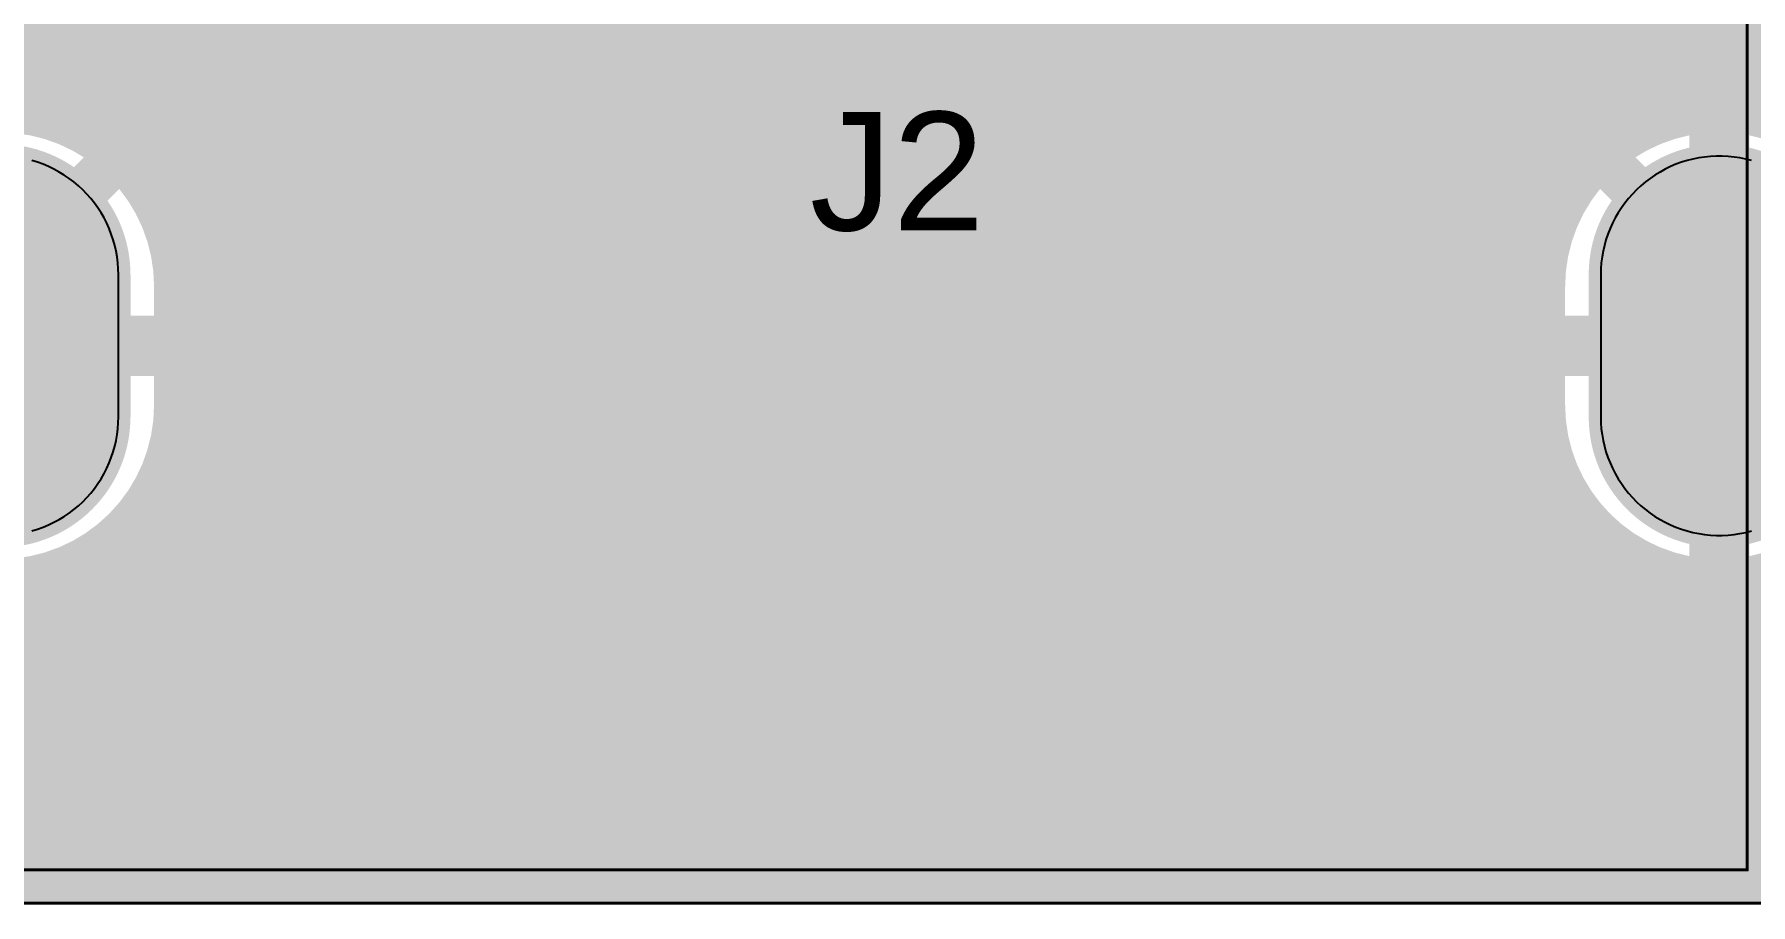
# Model space of a CAD drawing. Header units: inches. Extents: x 0 to 215, y 0 to 215.
# Drawn here: x 0.3173 to 0.6022, y 0 to 0.1446 of the extents above; entities that cross this region are included whole.
import ezdxf

# ---------------------------------------------------------------- set-up
doc = ezdxf.new("R2010")
doc.units = ezdxf.units.IN
doc.header["$MEASUREMENT"] = 0
for name, color, linetype in [('BottomLayer', 5, 'Continuous'), ('BottomSolder', 6, 'Continuous'), ('KeepOutLayer', 6, 'Continuous'), ('Mechanical1', 6, 'Continuous'), ('MultiLayer', 9, 'Continuous'), ('PadHoleLayer', 156, 'Continuous'), ('TopLayer', 1, 'Continuous'), ('TopOverlay', 2, 'Continuous'), ('TopPaste', 8, 'Continuous'), ('TopSolder', 216, 'Continuous')]:
    doc.layers.add(name, color=color, linetype=linetype)
doc.styles.add('Arial', font='', dxfattribs={"height": 0.2})
doc.styles.get('Arial').set_extended_font_data('Arial')

# ---------------------------------------------------------------- blocks, each defined once
blk = doc.blocks.new('MICRO_USB_SMD_MICRO_XNJ_ZB_49')
at = {"layer": 'BottomLayer'}
h = blk.add_hatch(color=5, dxfattribs=at)
edge = h.paths.add_edge_path()
edge.add_arc((0.01215, 0.14272), 0.01969, 90, 270)
edge.add_line((0.01215, 0.12303), (0.03577, 0.12303))
edge.add_arc((0.03577, 0.14272), 0.01969, 270, 450)
edge.add_line((0.03577, 0.1624), (0.01215, 0.1624))
h = blk.add_hatch(color=5, dxfattribs=at)
edge = h.paths.add_edge_path()
edge.add_arc((0.01215, -0.14272), 0.01969, 90, 270)
edge.add_line((0.01215, -0.1624), (0.03577, -0.1624))
edge.add_arc((0.03577, -0.14272), 0.01969, 270, 450)
edge.add_line((0.03577, -0.12303), (0.01215, -0.12303))
at = {"layer": 'BottomSolder'}
h = blk.add_hatch(color=6, dxfattribs=at)
edge = h.paths.add_edge_path()
edge.add_arc((0.01215, 0.14272), 0.02168, 90, 270)
edge.add_line((0.01215, 0.12103), (0.03577, 0.12103))
edge.add_arc((0.03577, 0.14272), 0.02168, 270, 450)
edge.add_line((0.03577, 0.1644), (0.01215, 0.1644))
h = blk.add_hatch(color=6, dxfattribs=at)
edge = h.paths.add_edge_path()
edge.add_arc((0.01215, -0.14272), 0.02168, 90, 270)
edge.add_line((0.01215, -0.1644), (0.03577, -0.1644))
edge.add_arc((0.03577, -0.14272), 0.02168, 270, 450)
edge.add_line((0.03577, -0.12103), (0.01215, -0.12103))
at = {"layer": 'MultiLayer'}
h = blk.add_hatch(color=9, dxfattribs=at)
edge = h.paths.add_edge_path()
edge.add_arc((0.01215, 0.14272), 0.01969, 90, 270)
edge.add_line((0.01215, 0.12303), (0.03577, 0.12303))
edge.add_arc((0.03577, 0.14272), 0.01969, 270, 450)
edge.add_line((0.03577, 0.1624), (0.01215, 0.1624))
h = blk.add_hatch(color=9, dxfattribs=at)
edge = h.paths.add_edge_path()
edge.add_arc((0.01215, -0.14272), 0.01969, 90, 270)
edge.add_line((0.01215, -0.1624), (0.03577, -0.1624))
edge.add_arc((0.03577, -0.14272), 0.01969, 270, 450)
edge.add_line((0.03577, -0.12303), (0.01215, -0.12303))
at = {"layer": 'PadHoleLayer'}
h = blk.add_hatch(color=156, dxfattribs=at)
edge = h.paths.add_edge_path()
edge.add_arc((0.01215, 0.14272), 0.00984, 90, 270)
edge.add_line((0.01215, 0.13287), (0.03577, 0.13287))
edge.add_arc((0.03577, 0.14272), 0.00984, 270, 450)
edge.add_line((0.03577, 0.15256), (0.01215, 0.15256))
h = blk.add_hatch(color=156, dxfattribs=at)
edge = h.paths.add_edge_path()
edge.add_arc((0.01215, -0.14272), 0.00984, 90, 270)
edge.add_line((0.01215, -0.15256), (0.03577, -0.15256))
edge.add_arc((0.03577, -0.14272), 0.00984, 270, 450)
edge.add_line((0.03577, -0.13287), (0.01215, -0.13287))
at = {"layer": 'TopLayer'}
h = blk.add_hatch(color=1, dxfattribs=at)
edge = h.paths.add_edge_path()
edge.add_arc((0.01215, 0.14272), 0.01969, 90, 270)
edge.add_line((0.01215, 0.12303), (0.03577, 0.12303))
edge.add_arc((0.03577, 0.14272), 0.01969, 270, 450)
edge.add_line((0.03577, 0.1624), (0.01215, 0.1624))
h = blk.add_hatch(color=1, dxfattribs=at)
edge = h.paths.add_edge_path()
edge.add_arc((0.01215, -0.14272), 0.01969, 90, 270)
edge.add_line((0.01215, -0.1624), (0.03577, -0.1624))
edge.add_arc((0.03577, -0.14272), 0.01969, 270, 450)
edge.add_line((0.03577, -0.12303), (0.01215, -0.12303))
at = {"layer": 'TopSolder'}
h = blk.add_hatch(color=216, dxfattribs=at)
edge = h.paths.add_edge_path()
edge.add_arc((0.01215, 0.14272), 0.02168, 90, 270)
edge.add_line((0.01215, 0.12103), (0.03577, 0.12103))
edge.add_arc((0.03577, 0.14272), 0.02168, 270, 450)
edge.add_line((0.03577, 0.1644), (0.01215, 0.1644))
h = blk.add_hatch(color=216, dxfattribs=at)
edge = h.paths.add_edge_path()
edge.add_arc((0.01215, -0.14272), 0.02168, 90, 270)
edge.add_line((0.01215, -0.1644), (0.03577, -0.1644))
edge.add_arc((0.03577, -0.14272), 0.02168, 270, 450)
edge.add_line((0.03577, -0.12103), (0.01215, -0.12103))
at = {"layer": 'TopOverlay'}
for points in [[(-0.0158, 0.14961, 0.01, 0.01, 0), (-0.08973, 0.14961, 0.01, 0.01, 0)], [(0.11179, 0.14961, 0.01, 0.01, 0), (0.06371, 0.14961, 0.01, 0.01, 0)], [(0.11179, 0.12731, 0.01, 0.01, 0), (0.11179, 0.14961, 0.01, 0.01, 0)], [(0.11179, -0.1378, 0.01, 0.01, 0), (0.11179, 0.1378, 0.01, 0.01, 0)], [(0.11179, -0.1496, 0.01, 0.01, 0), (0.11179, -0.1378, 0.01, 0.01, 0)]]:
    blk.add_lwpolyline(points, format="xyseb", dxfattribs=at)
for points in [[(-0.0183, 0.14961, 0.005, 0.005, 1), (-0.0133, 0.14961, 0.005, 0.005, 1)], [(0.06121, 0.14961, 0.005, 0.005, 1), (0.06621, 0.14961, 0.005, 0.005, 1)], [(0.10929, 0.14961, 0.005, 0.005, 1), (0.11429, 0.14961, 0.005, 0.005, 1)], [(0.10929, 0.14961, 0.005, 0.005, 1), (0.11429, 0.14961, 0.005, 0.005, 1)], [(0.10929, 0.1378, 0.005, 0.005, 1), (0.11429, 0.1378, 0.005, 0.005, 1)], [(0.10929, 0.12731, 0.005, 0.005, 1), (0.11429, 0.12731, 0.005, 0.005, 1)], [(0.10929, -0.1378, 0.005, 0.005, 1), (0.11429, -0.1378, 0.005, 0.005, 1)], [(0.10929, -0.1378, 0.005, 0.005, 1), (0.11429, -0.1378, 0.005, 0.005, 1)]]:
    blk.add_lwpolyline(points, format="xyseb", close=True, dxfattribs=at)
at = {"layer": 'TopPaste'}
for p, q in [((-0.00724, 0.14614), (-0.00739, 0.14517)), ((-0.00705, 0.1471), (-0.00724, 0.14614)), ((-0.0068, 0.14805), (-0.00705, 0.1471)), ((0.05496, 0.1471), (0.05472, 0.14805)), ((0.05515, 0.14614), (0.05496, 0.1471)), ((0.0553, 0.14517), (0.05515, 0.14614)), ((-0.00749, 0.14419), (-0.00753, 0.14321)), ((-0.00753, 0.14321), (-0.00753, 0.14223)), ((-0.00739, 0.14517), (-0.00749, 0.14419)), ((0.0554, 0.14419), (0.0553, 0.14517)), ((0.05545, 0.14321), (0.0554, 0.14419)), ((0.05545, 0.14223), (0.05545, 0.14321)), ((-0.00753, 0.14223), (-0.00749, 0.14125)), ((-0.00749, 0.14125), (-0.00739, 0.14027)), ((-0.00739, 0.14027), (-0.00724, 0.1393)), ((0.05515, 0.1393), (0.0553, 0.14027)), ((0.0553, 0.14027), (0.0554, 0.14125)), ((0.0554, 0.14125), (0.05545, 0.14223)), ((-0.00724, 0.1393), (-0.00705, 0.13834)), ((-0.00705, 0.13834), (-0.0068, 0.13739)), ((-0.0068, 0.13739), (-0.00652, 0.13645)), ((0.05443, 0.13645), (0.05472, 0.13739)), ((0.05472, 0.13739), (0.05496, 0.13834)), ((0.05496, 0.13834), (0.05515, 0.1393)), ((-0.00652, 0.13645), (-0.00618, 0.13553)), ((-0.00618, 0.13553), (-0.0058, 0.13462)), ((-0.0058, 0.13462), (-0.00537, 0.13374)), ((0.05328, 0.13374), (0.05371, 0.13462)), ((0.05371, 0.13462), (0.05409, 0.13553)), ((0.05409, 0.13553), (0.05443, 0.13645)), ((-0.00537, 0.13374), (-0.0049, 0.13288)), ((-0.0049, 0.13288), (-0.00439, 0.13204)), ((-0.00439, 0.13204), (-0.00384, 0.13123)), ((-0.00384, 0.13123), (-0.00325, 0.13045)), ((0.05116, 0.13045), (0.05175, 0.13123)), ((0.05175, 0.13123), (0.0523, 0.13204)), ((0.0523, 0.13204), (0.05281, 0.13288)), ((0.05281, 0.13288), (0.05328, 0.13374)), ((-0.00325, 0.13045), (-0.00261, 0.1297)), ((-0.00261, 0.1297), (-0.00195, 0.12898)), ((-0.00195, 0.12898), (-0.00124, 0.12829)), ((-0.00124, 0.12829), (-0.00051, 0.12764)), ((0.04842, 0.12764), (0.04916, 0.12829)), ((0.04916, 0.12829), (0.04986, 0.12898)), ((0.04986, 0.12898), (0.05053, 0.1297)), ((0.05053, 0.1297), (0.05116, 0.13045)), ((-0.00051, 0.12764), (0.00026, 0.12703)), ((0.00026, 0.12703), (0.00106, 0.12646)), ((0.00106, 0.12646), (0.00188, 0.12592)), ((0.00188, 0.12592), (0.00273, 0.12543)), ((0.00273, 0.12543), (0.0036, 0.12498)), ((0.04431, 0.12498), (0.04518, 0.12543)), ((0.04518, 0.12543), (0.04603, 0.12592)), ((0.04603, 0.12592), (0.04686, 0.12646)), ((0.04686, 0.12646), (0.04765, 0.12703)), ((0.04765, 0.12703), (0.04842, 0.12764)), ((0.0036, 0.12498), (0.0045, 0.12458)), ((0.0045, 0.12458), (0.00541, 0.12422)), ((0.00541, 0.12422), (0.00634, 0.12391)), ((0.00634, 0.12391), (0.00729, 0.12365)), ((0.00729, 0.12365), (0.00824, 0.12343)), ((0.00824, 0.12343), (0.00921, 0.12326)), ((0.00921, 0.12326), (0.01018, 0.12313)), ((0.01018, 0.12313), (0.01116, 0.12306)), ((0.01116, 0.12306), (0.01214, 0.12304)), ((0.01214, 0.12304), (0.03577, 0.12304)), ((0.03577, 0.12304), (0.03675, 0.12306)), ((0.03675, 0.12306), (0.03773, 0.12313)), ((0.03773, 0.12313), (0.0387, 0.12326)), ((0.0387, 0.12326), (0.03967, 0.12343)), ((0.03967, 0.12343), (0.04062, 0.12365)), ((0.04062, 0.12365), (0.04157, 0.12391)), ((0.04157, 0.12391), (0.0425, 0.12422)), ((0.0425, 0.12422), (0.04341, 0.12458)), ((0.04341, 0.12458), (0.04431, 0.12498)), ((0.0036, -0.12498), (0.00273, -0.12543)), ((0.0045, -0.12458), (0.0036, -0.12498)), ((0.00541, -0.12422), (0.0045, -0.12458)), ((0.00634, -0.12391), (0.00541, -0.12422)), ((0.00729, -0.12364), (0.00634, -0.12391)), ((0.00824, -0.12342), (0.00729, -0.12364)), ((0.00921, -0.12325), (0.00824, -0.12342)), ((0.01018, -0.12313), (0.00921, -0.12325)), ((0.01116, -0.12306), (0.01018, -0.12313)), ((0.01214, -0.12303), (0.01116, -0.12306)), ((0.03577, -0.12303), (0.01214, -0.12303)), ((0.03675, -0.12306), (0.03577, -0.12303)), ((0.03773, -0.12313), (0.03675, -0.12306)), ((0.0387, -0.12325), (0.03773, -0.12313)), ((0.03967, -0.12342), (0.0387, -0.12325)), ((0.04062, -0.12364), (0.03967, -0.12342)), ((0.04157, -0.12391), (0.04062, -0.12364)), ((0.0425, -0.12422), (0.04157, -0.12391)), ((0.04341, -0.12458), (0.0425, -0.12422)), ((0.04431, -0.12498), (0.04341, -0.12458)), ((0.04518, -0.12543), (0.04431, -0.12498)), ((-0.00051, -0.12764), (-0.00124, -0.12829)), ((0.00026, -0.12703), (-0.00051, -0.12764)), ((0.00106, -0.12645), (0.00026, -0.12703)), ((0.00188, -0.12592), (0.00106, -0.12645)), ((0.00273, -0.12543), (0.00188, -0.12592)), ((0.04603, -0.12592), (0.04518, -0.12543)), ((0.04686, -0.12645), (0.04603, -0.12592)), ((0.04765, -0.12703), (0.04686, -0.12645)), ((0.04842, -0.12764), (0.04765, -0.12703)), ((0.04916, -0.12829), (0.04842, -0.12764)), ((-0.00325, -0.13045), (-0.00384, -0.13123)), ((-0.00261, -0.12969), (-0.00325, -0.13045)), ((-0.00195, -0.12897), (-0.00261, -0.12969)), ((-0.00124, -0.12829), (-0.00195, -0.12897)), ((0.04986, -0.12897), (0.04916, -0.12829)), ((0.05053, -0.12969), (0.04986, -0.12897)), ((0.05116, -0.13045), (0.05053, -0.12969)), ((0.05175, -0.13123), (0.05116, -0.13045)), ((-0.00537, -0.13374), (-0.0058, -0.13462)), ((-0.0049, -0.13288), (-0.00537, -0.13374)), ((-0.00439, -0.13204), (-0.0049, -0.13288)), ((-0.00384, -0.13123), (-0.00439, -0.13204)), ((0.0523, -0.13204), (0.05175, -0.13123)), ((0.05281, -0.13288), (0.0523, -0.13204)), ((0.05328, -0.13374), (0.05281, -0.13288)), ((0.05371, -0.13462), (0.05328, -0.13374)), ((-0.00652, -0.13645), (-0.0068, -0.13739)), ((-0.00618, -0.13553), (-0.00652, -0.13645)), ((-0.0058, -0.13462), (-0.00618, -0.13553)), ((0.05409, -0.13553), (0.05371, -0.13462)), ((0.05443, -0.13645), (0.05409, -0.13553)), ((0.05472, -0.13739), (0.05443, -0.13645))]:
    blk.add_line(p, q, dxfattribs=at)

msp = doc.modelspace()

# ---------------------------------------------------------------- linework, layer by layer
at = {"layer": 'BottomLayer'}
for points in [[(0.31157, 0.10465, 0.00787, 0.00787, 0), (0.35881, 0.15189, 0.00787, 0.00787, 0)], [(0.54975, 0.15189, 0.00787, 0.00787, 0), (0.597, 0.10465, 0.00787, 0.00787, 0)], [(0.17146, 0.14457, 0.005, 0.005, 0), (0.73655, 0.14457, 0.005, 0.005, 0)], [(0.17388, 0.14055, 0.005, 0.005, 0), (0.73414, 0.14055, 0.005, 0.005, 0)], [(0.176, 0.13653, 0.005, 0.005, 0), (0.73201, 0.13653, 0.005, 0.005, 0)], [(0.17786, 0.13252, 0.005, 0.005, 0), (0.73015, 0.13252, 0.005, 0.005, 0)], [(0.28347, 0.10268, 0.005, 0.005, -1), (0.33966, 0.10268, 0.005, 0.005, 0)], [(0.56891, 0.10268, 0.005, 0.005, -1), (0.62509, 0.10268, 0.005, 0.005, 0)], [(0.597, 0.09284, 0.01, 0.01, 0), (0.597, 0.12827, 0.01, 0.01, 0)], [(0.32262, 0.1285, 0.005, 0.005, 0), (0.58595, 0.1285, 0.005, 0.005, 0)], [(0.32927, 0.12449, 0.005, 0.005, 0), (0.57929, 0.12449, 0.005, 0.005, 0)], [(0.3333, 0.12047, 0.005, 0.005, 0), (0.57526, 0.12047, 0.005, 0.005, 0)], [(0.33605, 0.11646, 0.005, 0.005, 0), (0.57252, 0.11646, 0.005, 0.005, 0)], [(0.33791, 0.11244, 0.005, 0.005, 0), (0.57066, 0.11244, 0.005, 0.005, 0)], [(0.33906, 0.10842, 0.005, 0.005, 0), (0.5695, 0.10842, 0.005, 0.005, 0)], [(0.3396, 0.10441, 0.005, 0.005, 0), (0.56896, 0.10441, 0.005, 0.005, 0)], [(0.597, 0.09284, 0.00591, 0.00591, 0), (0.597, 0.10465, 0.00591, 0.00591, 0)], [(0.33966, 0.08299, 0.005, 0.005, 0), (0.33966, 0.10268, 0.005, 0.005, 0)], [(0.33966, 0.10039, 0.005, 0.005, 0), (0.56891, 0.10039, 0.005, 0.005, 0)], [(0.56891, 0.08299, 0.005, 0.005, 0), (0.56891, 0.10268, 0.005, 0.005, 0)], [(0.31157, 0.09284, 0.01, 0.01, 0), (0.33716, 0.09284, 0.01, 0.01, 0)], [(0.33966, 0.09638, 0.005, 0.005, 0), (0.56891, 0.09638, 0.005, 0.005, 0)], [(0.57141, 0.09284, 0.01, 0.01, 0), (0.597, 0.09284, 0.01, 0.01, 0)], [(0.597, 0.09284, 0.01, 0.01, 0), (0.62259, 0.09284, 0.01, 0.01, 0)], [(0.597, 0.0574, 0.01, 0.01, 0), (0.597, 0.09284, 0.01, 0.01, 0)], [(0.33966, 0.09236, 0.005, 0.005, 0), (0.56891, 0.09236, 0.005, 0.005, 0)], [(0.33966, 0.08835, 0.005, 0.005, 0), (0.56891, 0.08835, 0.005, 0.005, 0)], [(0.33966, 0.08299, 0.005, 0.005, -1), (0.28347, 0.08299, 0.005, 0.005, 0)], [(0.33966, 0.08433, 0.005, 0.005, 0), (0.56891, 0.08433, 0.005, 0.005, 0)], [(0.62509, 0.08299, 0.005, 0.005, -1), (0.56891, 0.08299, 0.005, 0.005, 0)], [(0.33953, 0.08031, 0.005, 0.005, 0), (0.56904, 0.08031, 0.005, 0.005, 0)], [(0.33885, 0.0763, 0.005, 0.005, 0), (0.56972, 0.0763, 0.005, 0.005, 0)], [(0.33753, 0.07228, 0.005, 0.005, 0), (0.57103, 0.07228, 0.005, 0.005, 0)], [(0.33549, 0.06827, 0.005, 0.005, 0), (0.57308, 0.06827, 0.005, 0.005, 0)], [(0.33249, 0.06425, 0.005, 0.005, 0), (0.57608, 0.06425, 0.005, 0.005, 0)], [(0.32803, 0.06024, 0.005, 0.005, 0), (0.58053, 0.06024, 0.005, 0.005, 0)], [(0.32007, 0.05622, 0.005, 0.005, 0), (0.5885, 0.05622, 0.005, 0.005, 0)], [(0.17103, 0.0522, 0.005, 0.005, 0), (0.73698, 0.0522, 0.005, 0.005, 0)], [(0.16824, 0.04819, 0.005, 0.005, 0), (0.73977, 0.04819, 0.005, 0.005, 0)], [(0.16509, 0.04417, 0.005, 0.005, 0), (0.74292, 0.04417, 0.005, 0.005, 0)], [(0.16152, 0.04016, 0.005, 0.005, 0), (0.74649, 0.04016, 0.005, 0.005, 0)], [(0.15746, 0.03614, 0.005, 0.005, 0), (0.75055, 0.03614, 0.005, 0.005, 0)], [(0.15278, 0.03213, 0.005, 0.005, 0), (0.75523, 0.03213, 0.005, 0.005, 0)], [(0.14731, 0.02811, 0.005, 0.005, 0), (0.7607, 0.02811, 0.005, 0.005, 0)], [(0.14073, 0.02409, 0.005, 0.005, 0), (0.76728, 0.02409, 0.005, 0.005, 0)], [(0.13239, 0.02008, 0.005, 0.005, 0), (0.77562, 0.02008, 0.005, 0.005, 0)], [(0.12023, 0.01606, 0.005, 0.005, 0), (0.78778, 0.01606, 0.005, 0.005, 0)], [(0.01162, 0.01205, 0.005, 0.005, 0), (0.89614, 0.01205, 0.005, 0.005, 0)], [(0.01162, 0.01087, 0.005, 0.005, 0), (0.89614, 0.01087, 0.005, 0.005, 0)]]:
    msp.add_lwpolyline(points, format="xyseb", dxfattribs=at)
for points in [[(0.5945, 0.12827, 0.005, 0.005, 1), (0.5995, 0.12827, 0.005, 0.005, 1)], [(0.32137, 0.1285, 0.0025, 0.0025, 1), (0.32387, 0.1285, 0.0025, 0.0025, 1)], [(0.5847, 0.1285, 0.0025, 0.0025, 1), (0.5872, 0.1285, 0.0025, 0.0025, 1)], [(0.32802, 0.12449, 0.0025, 0.0025, 1), (0.33052, 0.12449, 0.0025, 0.0025, 1)], [(0.57804, 0.12449, 0.0025, 0.0025, 1), (0.58054, 0.12449, 0.0025, 0.0025, 1)], [(0.33205, 0.12047, 0.0025, 0.0025, 1), (0.33455, 0.12047, 0.0025, 0.0025, 1)], [(0.57401, 0.12047, 0.0025, 0.0025, 1), (0.57651, 0.12047, 0.0025, 0.0025, 1)], [(0.3348, 0.11646, 0.0025, 0.0025, 1), (0.3373, 0.11646, 0.0025, 0.0025, 1)], [(0.57127, 0.11646, 0.0025, 0.0025, 1), (0.57377, 0.11646, 0.0025, 0.0025, 1)], [(0.33666, 0.11244, 0.0025, 0.0025, 1), (0.33916, 0.11244, 0.0025, 0.0025, 1)], [(0.56941, 0.11244, 0.0025, 0.0025, 1), (0.57191, 0.11244, 0.0025, 0.0025, 1)], [(0.33781, 0.10842, 0.0025, 0.0025, 1), (0.34031, 0.10842, 0.0025, 0.0025, 1)], [(0.56825, 0.10842, 0.0025, 0.0025, 1), (0.57075, 0.10842, 0.0025, 0.0025, 1)], [(0.59503, 0.10465, 0.00394, 0.00394, 1), (0.59897, 0.10465, 0.00394, 0.00394, 1)], [(0.33835, 0.10441, 0.0025, 0.0025, 1), (0.34085, 0.10441, 0.0025, 0.0025, 1)], [(0.56771, 0.10441, 0.0025, 0.0025, 1), (0.57021, 0.10441, 0.0025, 0.0025, 1)], [(0.59552, 0.10465, 0.00295, 0.00295, 1), (0.59848, 0.10465, 0.00295, 0.00295, 1)], [(0.33841, 0.10268, 0.0025, 0.0025, 1), (0.34091, 0.10268, 0.0025, 0.0025, 1)], [(0.33841, 0.10268, 0.0025, 0.0025, 1), (0.34091, 0.10268, 0.0025, 0.0025, 1)], [(0.33841, 0.10039, 0.0025, 0.0025, 1), (0.34091, 0.10039, 0.0025, 0.0025, 1)], [(0.56766, 0.10268, 0.0025, 0.0025, 1), (0.57016, 0.10268, 0.0025, 0.0025, 1)], [(0.56766, 0.10268, 0.0025, 0.0025, 1), (0.57016, 0.10268, 0.0025, 0.0025, 1)], [(0.56766, 0.10039, 0.0025, 0.0025, 1), (0.57016, 0.10039, 0.0025, 0.0025, 1)], [(0.33466, 0.09284, 0.005, 0.005, 1), (0.33966, 0.09284, 0.005, 0.005, 1)], [(0.33841, 0.09638, 0.0025, 0.0025, 1), (0.34091, 0.09638, 0.0025, 0.0025, 1)], [(0.56766, 0.09638, 0.0025, 0.0025, 1), (0.57016, 0.09638, 0.0025, 0.0025, 1)], [(0.56891, 0.09284, 0.005, 0.005, 1), (0.57391, 0.09284, 0.005, 0.005, 1)], [(0.5945, 0.09284, 0.005, 0.005, 1), (0.5995, 0.09284, 0.005, 0.005, 1)], [(0.5945, 0.09284, 0.005, 0.005, 1), (0.5995, 0.09284, 0.005, 0.005, 1)], [(0.5945, 0.09284, 0.005, 0.005, 1), (0.5995, 0.09284, 0.005, 0.005, 1)], [(0.5945, 0.09284, 0.005, 0.005, 1), (0.5995, 0.09284, 0.005, 0.005, 1)], [(0.33841, 0.09236, 0.0025, 0.0025, 1), (0.34091, 0.09236, 0.0025, 0.0025, 1)], [(0.56766, 0.09236, 0.0025, 0.0025, 1), (0.57016, 0.09236, 0.0025, 0.0025, 1)], [(0.59552, 0.09284, 0.00295, 0.00295, 1), (0.59848, 0.09284, 0.00295, 0.00295, 1)], [(0.33841, 0.08835, 0.0025, 0.0025, 1), (0.34091, 0.08835, 0.0025, 0.0025, 1)], [(0.56766, 0.08835, 0.0025, 0.0025, 1), (0.57016, 0.08835, 0.0025, 0.0025, 1)], [(0.33841, 0.08433, 0.0025, 0.0025, 1), (0.34091, 0.08433, 0.0025, 0.0025, 1)], [(0.33841, 0.08299, 0.0025, 0.0025, 1), (0.34091, 0.08299, 0.0025, 0.0025, 1)], [(0.33841, 0.08299, 0.0025, 0.0025, 1), (0.34091, 0.08299, 0.0025, 0.0025, 1)], [(0.56766, 0.08433, 0.0025, 0.0025, 1), (0.57016, 0.08433, 0.0025, 0.0025, 1)], [(0.56766, 0.08299, 0.0025, 0.0025, 1), (0.57016, 0.08299, 0.0025, 0.0025, 1)], [(0.56766, 0.08299, 0.0025, 0.0025, 1), (0.57016, 0.08299, 0.0025, 0.0025, 1)], [(0.33828, 0.08031, 0.0025, 0.0025, 1), (0.34078, 0.08031, 0.0025, 0.0025, 1)], [(0.56779, 0.08031, 0.0025, 0.0025, 1), (0.57029, 0.08031, 0.0025, 0.0025, 1)], [(0.3376, 0.0763, 0.0025, 0.0025, 1), (0.3401, 0.0763, 0.0025, 0.0025, 1)], [(0.56847, 0.0763, 0.0025, 0.0025, 1), (0.57097, 0.0763, 0.0025, 0.0025, 1)], [(0.33628, 0.07228, 0.0025, 0.0025, 1), (0.33878, 0.07228, 0.0025, 0.0025, 1)], [(0.56978, 0.07228, 0.0025, 0.0025, 1), (0.57228, 0.07228, 0.0025, 0.0025, 1)], [(0.33424, 0.06827, 0.0025, 0.0025, 1), (0.33674, 0.06827, 0.0025, 0.0025, 1)], [(0.57183, 0.06827, 0.0025, 0.0025, 1), (0.57433, 0.06827, 0.0025, 0.0025, 1)], [(0.33124, 0.06425, 0.0025, 0.0025, 1), (0.33374, 0.06425, 0.0025, 0.0025, 1)], [(0.57483, 0.06425, 0.0025, 0.0025, 1), (0.57733, 0.06425, 0.0025, 0.0025, 1)], [(0.32678, 0.06024, 0.0025, 0.0025, 1), (0.32928, 0.06024, 0.0025, 0.0025, 1)], [(0.57928, 0.06024, 0.0025, 0.0025, 1), (0.58178, 0.06024, 0.0025, 0.0025, 1)], [(0.5945, 0.0574, 0.005, 0.005, 1), (0.5995, 0.0574, 0.005, 0.005, 1)], [(0.31882, 0.05622, 0.0025, 0.0025, 1), (0.32132, 0.05622, 0.0025, 0.0025, 1)], [(0.58725, 0.05622, 0.0025, 0.0025, 1), (0.58975, 0.05622, 0.0025, 0.0025, 1)]]:
    msp.add_lwpolyline(points, format="xyseb", close=True, dxfattribs=at)
at = {"layer": 'KeepOutLayer'}
msp.add_lwpolyline([(0.001, 0.00025, 0.0005, 0.0005, 0), (0.90676, 0.00025, 0.0005, 0.0005, 0)], format="xyseb", dxfattribs=at)
at = {"layer": 'Mechanical1'}
for points in [[(0.60164, 0.00577, 0.0005, 0.0005, 0), (0.60164, 0.20577, 0.0005, 0.0005, 0)], [(0.30637, 0.00577, 0.0005, 0.0005, 0), (0.60164, 0.00577, 0.0005, 0.0005, 0)]]:
    msp.add_lwpolyline(points, format="xyseb", dxfattribs=at)
msp.add_lwpolyline([(0.60152, 0.00577, 0.00025, 0.00025, 1), (0.60177, 0.00577, 0.00025, 0.00025, 1)], format="xyseb", close=True, dxfattribs=at)
msp.add_lwpolyline([(0.60152, 0.00577, 0.00025, 0.00025, 1), (0.60177, 0.00577, 0.00025, 0.00025, 1)], format="xyseb", close=True, dxfattribs=at)
at = {"layer": 'TopLayer'}
for points in [[(0.38818, 0.14052, 0.005, 0.005, 0), (0.41181, 0.16416, 0.005, 0.005, 0)], [(0.39222, 0.14457, 0.005, 0.005, 0), (0.73655, 0.14457, 0.005, 0.005, 0)], [(0.38818, 0.14052, 0.005, 0.005, -0.199638), (0.37663, 0.13572, 0.005, 0.005, 0)], [(0.38815, 0.14049, 0.005, 0.005, -0.198912), (0.37663, 0.13572, 0.005, 0.005, 0)], [(0.38821, 0.14055, 0.005, 0.005, 0), (0.73414, 0.14055, 0.005, 0.005, 0)], [(0.271, 0.13572, 0.005, 0.005, 0), (0.37663, 0.13572, 0.005, 0.005, 0)], [(0.38172, 0.13653, 0.005, 0.005, 0), (0.73201, 0.13653, 0.005, 0.005, 0)], [(0.17786, 0.13252, 0.005, 0.005, 0), (0.73015, 0.13252, 0.005, 0.005, 0)], [(0.28347, 0.10268, 0.005, 0.005, -1), (0.33966, 0.10268, 0.005, 0.005, 0)], [(0.56891, 0.10268, 0.005, 0.005, -1), (0.62509, 0.10268, 0.005, 0.005, 0)], [(0.597, 0.09284, 0.01, 0.01, 0), (0.597, 0.12827, 0.01, 0.01, 0)], [(0.32262, 0.1285, 0.005, 0.005, 0), (0.58595, 0.1285, 0.005, 0.005, 0)], [(0.32927, 0.12449, 0.005, 0.005, 0), (0.57929, 0.12449, 0.005, 0.005, 0)], [(0.3333, 0.12047, 0.005, 0.005, 0), (0.57526, 0.12047, 0.005, 0.005, 0)], [(0.33605, 0.11646, 0.005, 0.005, 0), (0.57252, 0.11646, 0.005, 0.005, 0)], [(0.33791, 0.11244, 0.005, 0.005, 0), (0.57066, 0.11244, 0.005, 0.005, 0)], [(0.33906, 0.10842, 0.005, 0.005, 0), (0.5695, 0.10842, 0.005, 0.005, 0)], [(0.3396, 0.10441, 0.005, 0.005, 0), (0.56896, 0.10441, 0.005, 0.005, 0)], [(0.33966, 0.08299, 0.005, 0.005, 0), (0.33966, 0.10268, 0.005, 0.005, 0)], [(0.33966, 0.10039, 0.005, 0.005, 0), (0.56891, 0.10039, 0.005, 0.005, 0)], [(0.56891, 0.08299, 0.005, 0.005, 0), (0.56891, 0.10268, 0.005, 0.005, 0)], [(0.31157, 0.09284, 0.01, 0.01, 0), (0.33716, 0.09284, 0.01, 0.01, 0)], [(0.33966, 0.09638, 0.005, 0.005, 0), (0.56891, 0.09638, 0.005, 0.005, 0)], [(0.57141, 0.09284, 0.01, 0.01, 0), (0.597, 0.09284, 0.01, 0.01, 0)], [(0.597, 0.09284, 0.01, 0.01, 0), (0.62259, 0.09284, 0.01, 0.01, 0)], [(0.597, 0.0574, 0.01, 0.01, 0), (0.597, 0.09284, 0.01, 0.01, 0)], [(0.33966, 0.09236, 0.005, 0.005, 0), (0.56891, 0.09236, 0.005, 0.005, 0)], [(0.33966, 0.08835, 0.005, 0.005, 0), (0.56891, 0.08835, 0.005, 0.005, 0)], [(0.33966, 0.08299, 0.005, 0.005, -1), (0.28347, 0.08299, 0.005, 0.005, 0)], [(0.33966, 0.08433, 0.005, 0.005, 0), (0.56891, 0.08433, 0.005, 0.005, 0)], [(0.62509, 0.08299, 0.005, 0.005, -1), (0.56891, 0.08299, 0.005, 0.005, 0)], [(0.33953, 0.08031, 0.005, 0.005, 0), (0.56904, 0.08031, 0.005, 0.005, 0)], [(0.33885, 0.0763, 0.005, 0.005, 0), (0.56972, 0.0763, 0.005, 0.005, 0)], [(0.33753, 0.07228, 0.005, 0.005, 0), (0.57103, 0.07228, 0.005, 0.005, 0)], [(0.33549, 0.06827, 0.005, 0.005, 0), (0.57308, 0.06827, 0.005, 0.005, 0)], [(0.33249, 0.06425, 0.005, 0.005, 0), (0.57608, 0.06425, 0.005, 0.005, 0)], [(0.32803, 0.06024, 0.005, 0.005, 0), (0.58053, 0.06024, 0.005, 0.005, 0)], [(0.32007, 0.05622, 0.005, 0.005, 0), (0.5885, 0.05622, 0.005, 0.005, 0)], [(0.17103, 0.0522, 0.005, 0.005, 0), (0.73698, 0.0522, 0.005, 0.005, 0)], [(0.16824, 0.04819, 0.005, 0.005, 0), (0.73977, 0.04819, 0.005, 0.005, 0)], [(0.16509, 0.04417, 0.005, 0.005, 0), (0.74292, 0.04417, 0.005, 0.005, 0)], [(0.16152, 0.04016, 0.005, 0.005, 0), (0.74649, 0.04016, 0.005, 0.005, 0)], [(0.15746, 0.03614, 0.005, 0.005, 0), (0.75055, 0.03614, 0.005, 0.005, 0)], [(0.15278, 0.03213, 0.005, 0.005, 0), (0.75523, 0.03213, 0.005, 0.005, 0)], [(0.14731, 0.02811, 0.005, 0.005, 0), (0.7607, 0.02811, 0.005, 0.005, 0)], [(0.14073, 0.02409, 0.005, 0.005, 0), (0.76728, 0.02409, 0.005, 0.005, 0)], [(0.13239, 0.02008, 0.005, 0.005, 0), (0.77562, 0.02008, 0.005, 0.005, 0)], [(0.12023, 0.01606, 0.005, 0.005, 0), (0.78778, 0.01606, 0.005, 0.005, 0)], [(0.01162, 0.01205, 0.005, 0.005, 0), (0.89614, 0.01205, 0.005, 0.005, 0)], [(0.01162, 0.01087, 0.005, 0.005, 0), (0.89614, 0.01087, 0.005, 0.005, 0)]]:
    msp.add_lwpolyline(points, format="xyseb", dxfattribs=at)
for points in [[(0.39097, 0.14457, 0.0025, 0.0025, 1), (0.39347, 0.14457, 0.0025, 0.0025, 1)], [(0.3869, 0.14049, 0.0025, 0.0025, 1), (0.3894, 0.14049, 0.0025, 0.0025, 1)], [(0.38693, 0.14052, 0.0025, 0.0025, 1), (0.38943, 0.14052, 0.0025, 0.0025, 1)], [(0.38693, 0.14052, 0.0025, 0.0025, 1), (0.38943, 0.14052, 0.0025, 0.0025, 1)], [(0.38696, 0.14055, 0.0025, 0.0025, 1), (0.38946, 0.14055, 0.0025, 0.0025, 1)], [(0.37539, 0.13572, 0.0025, 0.0025, 1), (0.37789, 0.13572, 0.0025, 0.0025, 1)], [(0.37539, 0.13572, 0.0025, 0.0025, 1), (0.37789, 0.13572, 0.0025, 0.0025, 1)], [(0.37539, 0.13572, 0.0025, 0.0025, 1), (0.37789, 0.13572, 0.0025, 0.0025, 1)], [(0.38047, 0.13653, 0.0025, 0.0025, 1), (0.38297, 0.13653, 0.0025, 0.0025, 1)], [(0.5945, 0.12827, 0.005, 0.005, 1), (0.5995, 0.12827, 0.005, 0.005, 1)], [(0.32137, 0.1285, 0.0025, 0.0025, 1), (0.32387, 0.1285, 0.0025, 0.0025, 1)], [(0.5847, 0.1285, 0.0025, 0.0025, 1), (0.5872, 0.1285, 0.0025, 0.0025, 1)], [(0.32802, 0.12449, 0.0025, 0.0025, 1), (0.33052, 0.12449, 0.0025, 0.0025, 1)], [(0.57804, 0.12449, 0.0025, 0.0025, 1), (0.58054, 0.12449, 0.0025, 0.0025, 1)], [(0.33205, 0.12047, 0.0025, 0.0025, 1), (0.33455, 0.12047, 0.0025, 0.0025, 1)], [(0.57401, 0.12047, 0.0025, 0.0025, 1), (0.57651, 0.12047, 0.0025, 0.0025, 1)], [(0.3348, 0.11646, 0.0025, 0.0025, 1), (0.3373, 0.11646, 0.0025, 0.0025, 1)], [(0.57127, 0.11646, 0.0025, 0.0025, 1), (0.57377, 0.11646, 0.0025, 0.0025, 1)], [(0.33666, 0.11244, 0.0025, 0.0025, 1), (0.33916, 0.11244, 0.0025, 0.0025, 1)], [(0.56941, 0.11244, 0.0025, 0.0025, 1), (0.57191, 0.11244, 0.0025, 0.0025, 1)], [(0.33781, 0.10842, 0.0025, 0.0025, 1), (0.34031, 0.10842, 0.0025, 0.0025, 1)], [(0.56825, 0.10842, 0.0025, 0.0025, 1), (0.57075, 0.10842, 0.0025, 0.0025, 1)], [(0.33835, 0.10441, 0.0025, 0.0025, 1), (0.34085, 0.10441, 0.0025, 0.0025, 1)], [(0.56771, 0.10441, 0.0025, 0.0025, 1), (0.57021, 0.10441, 0.0025, 0.0025, 1)], [(0.33841, 0.10268, 0.0025, 0.0025, 1), (0.34091, 0.10268, 0.0025, 0.0025, 1)], [(0.33841, 0.10268, 0.0025, 0.0025, 1), (0.34091, 0.10268, 0.0025, 0.0025, 1)], [(0.33841, 0.10039, 0.0025, 0.0025, 1), (0.34091, 0.10039, 0.0025, 0.0025, 1)], [(0.56766, 0.10268, 0.0025, 0.0025, 1), (0.57016, 0.10268, 0.0025, 0.0025, 1)], [(0.56766, 0.10268, 0.0025, 0.0025, 1), (0.57016, 0.10268, 0.0025, 0.0025, 1)], [(0.56766, 0.10039, 0.0025, 0.0025, 1), (0.57016, 0.10039, 0.0025, 0.0025, 1)], [(0.33466, 0.09284, 0.005, 0.005, 1), (0.33966, 0.09284, 0.005, 0.005, 1)], [(0.33841, 0.09638, 0.0025, 0.0025, 1), (0.34091, 0.09638, 0.0025, 0.0025, 1)], [(0.56766, 0.09638, 0.0025, 0.0025, 1), (0.57016, 0.09638, 0.0025, 0.0025, 1)], [(0.56891, 0.09284, 0.005, 0.005, 1), (0.57391, 0.09284, 0.005, 0.005, 1)], [(0.5945, 0.09284, 0.005, 0.005, 1), (0.5995, 0.09284, 0.005, 0.005, 1)], [(0.5945, 0.09284, 0.005, 0.005, 1), (0.5995, 0.09284, 0.005, 0.005, 1)], [(0.5945, 0.09284, 0.005, 0.005, 1), (0.5995, 0.09284, 0.005, 0.005, 1)], [(0.5945, 0.09284, 0.005, 0.005, 1), (0.5995, 0.09284, 0.005, 0.005, 1)], [(0.33841, 0.09236, 0.0025, 0.0025, 1), (0.34091, 0.09236, 0.0025, 0.0025, 1)], [(0.56766, 0.09236, 0.0025, 0.0025, 1), (0.57016, 0.09236, 0.0025, 0.0025, 1)], [(0.33841, 0.08835, 0.0025, 0.0025, 1), (0.34091, 0.08835, 0.0025, 0.0025, 1)], [(0.56766, 0.08835, 0.0025, 0.0025, 1), (0.57016, 0.08835, 0.0025, 0.0025, 1)], [(0.33841, 0.08433, 0.0025, 0.0025, 1), (0.34091, 0.08433, 0.0025, 0.0025, 1)], [(0.33841, 0.08299, 0.0025, 0.0025, 1), (0.34091, 0.08299, 0.0025, 0.0025, 1)], [(0.33841, 0.08299, 0.0025, 0.0025, 1), (0.34091, 0.08299, 0.0025, 0.0025, 1)], [(0.56766, 0.08433, 0.0025, 0.0025, 1), (0.57016, 0.08433, 0.0025, 0.0025, 1)], [(0.56766, 0.08299, 0.0025, 0.0025, 1), (0.57016, 0.08299, 0.0025, 0.0025, 1)], [(0.56766, 0.08299, 0.0025, 0.0025, 1), (0.57016, 0.08299, 0.0025, 0.0025, 1)], [(0.33828, 0.08031, 0.0025, 0.0025, 1), (0.34078, 0.08031, 0.0025, 0.0025, 1)], [(0.56779, 0.08031, 0.0025, 0.0025, 1), (0.57029, 0.08031, 0.0025, 0.0025, 1)], [(0.3376, 0.0763, 0.0025, 0.0025, 1), (0.3401, 0.0763, 0.0025, 0.0025, 1)], [(0.56847, 0.0763, 0.0025, 0.0025, 1), (0.57097, 0.0763, 0.0025, 0.0025, 1)], [(0.33628, 0.07228, 0.0025, 0.0025, 1), (0.33878, 0.07228, 0.0025, 0.0025, 1)], [(0.56978, 0.07228, 0.0025, 0.0025, 1), (0.57228, 0.07228, 0.0025, 0.0025, 1)], [(0.33424, 0.06827, 0.0025, 0.0025, 1), (0.33674, 0.06827, 0.0025, 0.0025, 1)], [(0.57183, 0.06827, 0.0025, 0.0025, 1), (0.57433, 0.06827, 0.0025, 0.0025, 1)], [(0.33124, 0.06425, 0.0025, 0.0025, 1), (0.33374, 0.06425, 0.0025, 0.0025, 1)], [(0.57483, 0.06425, 0.0025, 0.0025, 1), (0.57733, 0.06425, 0.0025, 0.0025, 1)], [(0.32678, 0.06024, 0.0025, 0.0025, 1), (0.32928, 0.06024, 0.0025, 0.0025, 1)], [(0.57928, 0.06024, 0.0025, 0.0025, 1), (0.58178, 0.06024, 0.0025, 0.0025, 1)], [(0.5945, 0.0574, 0.005, 0.005, 1), (0.5995, 0.0574, 0.005, 0.005, 1)], [(0.31882, 0.05622, 0.0025, 0.0025, 1), (0.32132, 0.05622, 0.0025, 0.0025, 1)], [(0.58725, 0.05622, 0.0025, 0.0025, 1), (0.58975, 0.05622, 0.0025, 0.0025, 1)]]:
    msp.add_lwpolyline(points, format="xyseb", close=True, dxfattribs=at)

# ---------------------------------------------------------------- block references
at = {"rotation": 270}
msp.add_blockref('MICRO_USB_SMD_MICRO_XNJ_ZB_49', (0.45428, 0.11679), dxfattribs=at)

# ---------------------------------------------------------------- texts
at = {"layer": 'TopOverlay', "style": 'Arial'}
msp.add_text('J2', height=0.019685, dxfattribs=at).set_placement((0.446, 0.112))

doc.saveas('drawing.dxf')
